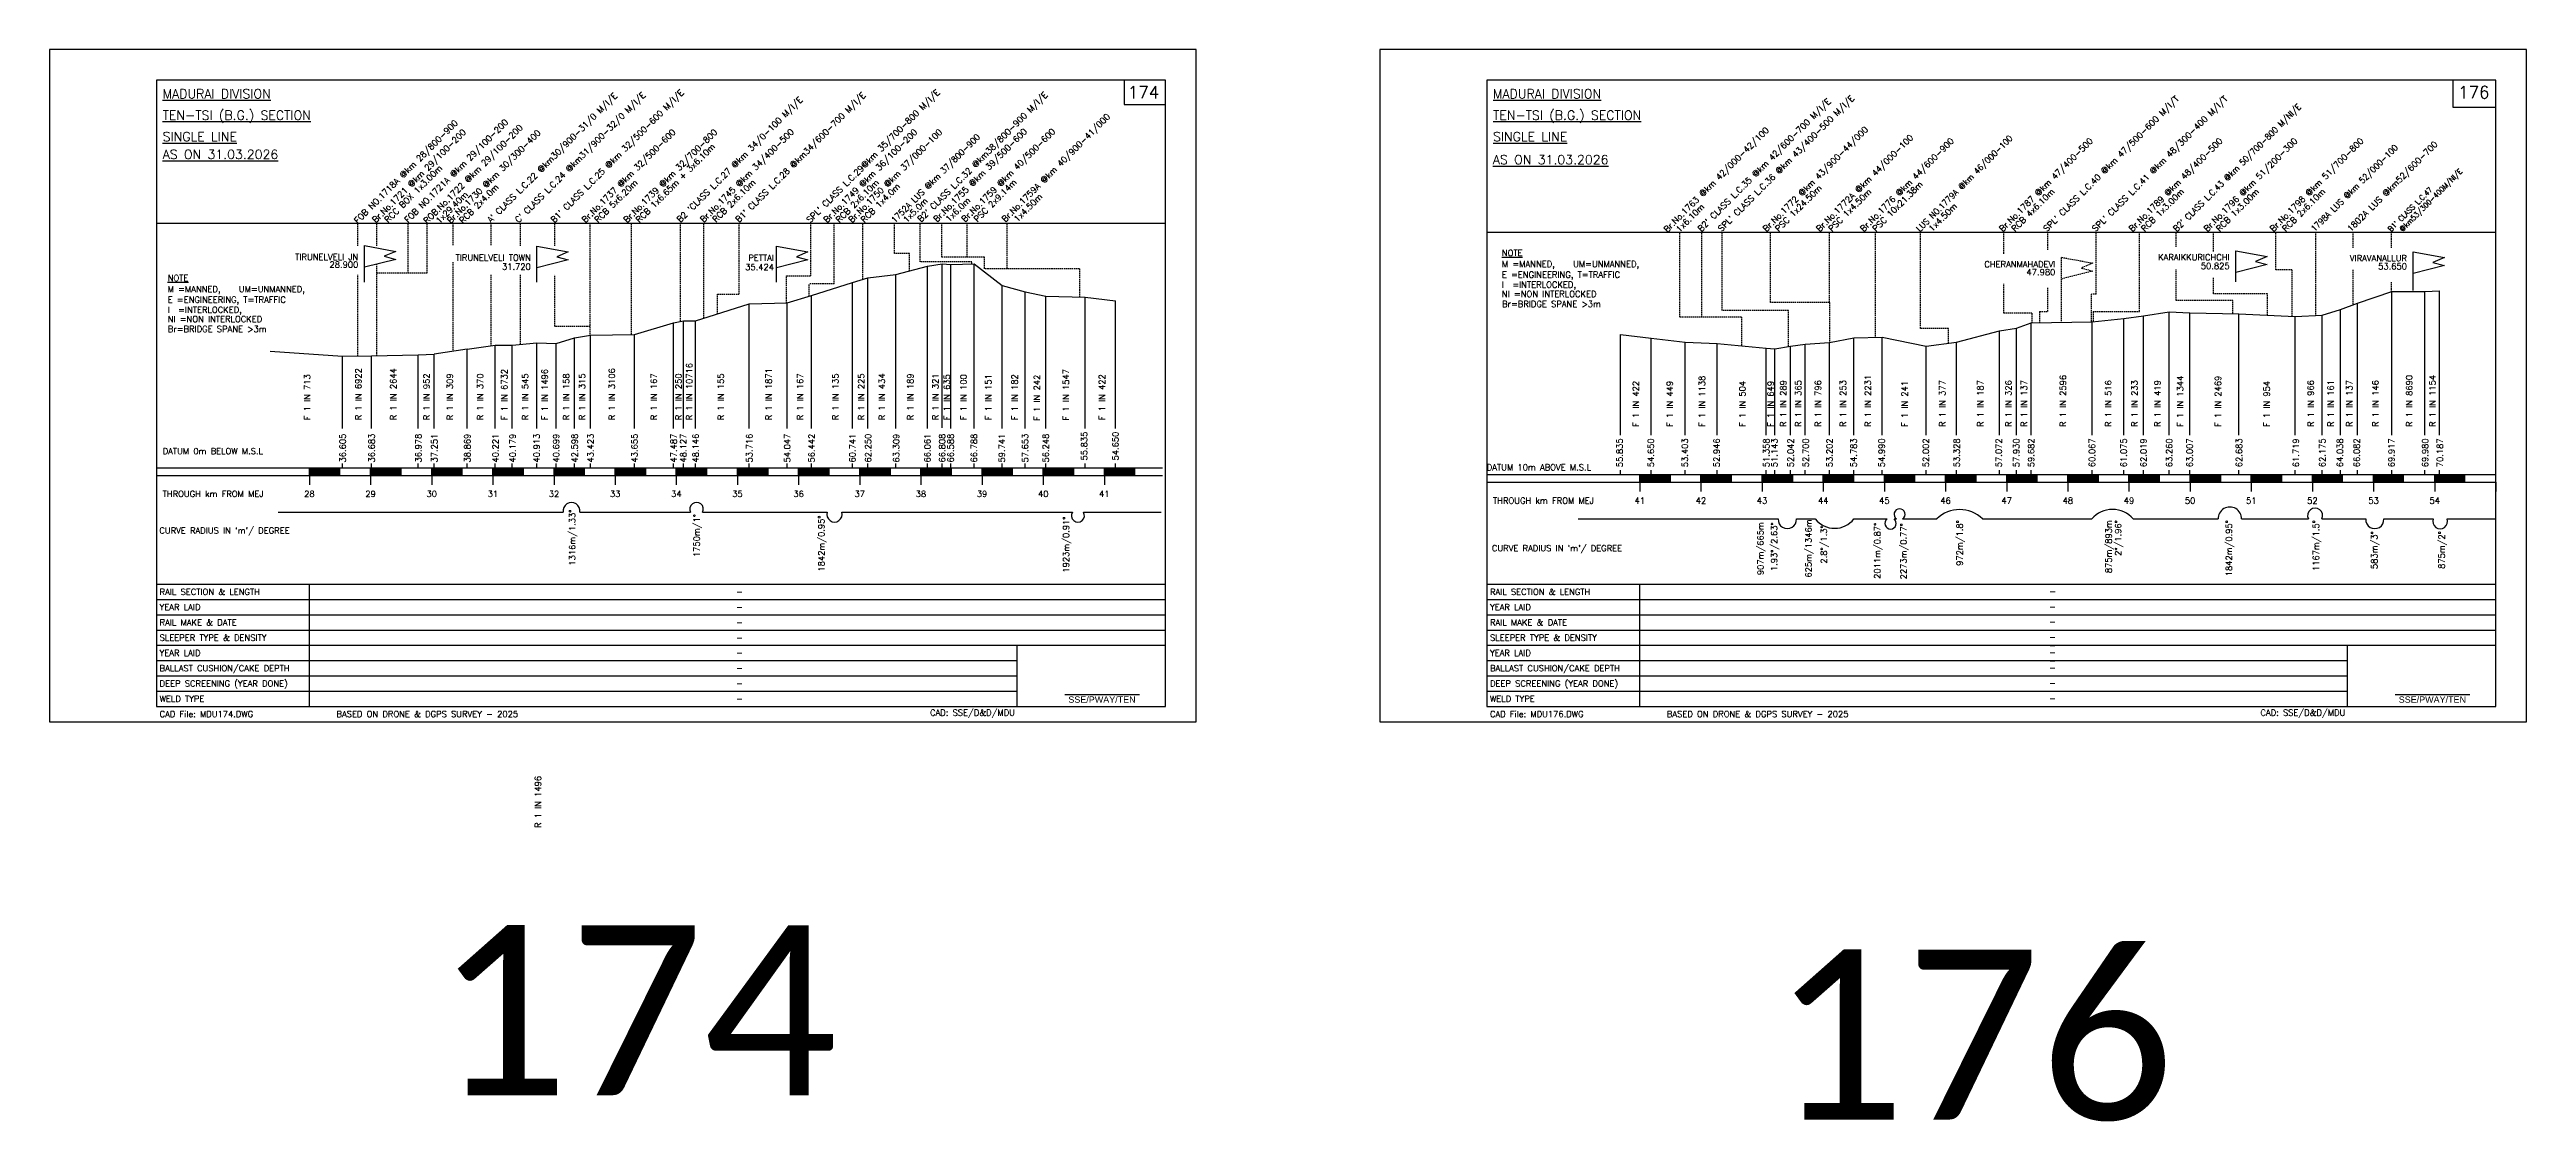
# Model space of a CAD drawing. Header units: feet. Extents: x 518 to 4809, y -2385 to -1535.
# Drawn here: x 3141 to 3951, y -2379 to -2029 of the extents above; entities that cross this region are included whole.
import ezdxf
from ezdxf.enums import TextEntityAlignment as Align

# ---------------------------------------------------------------- set-up
doc = ezdxf.new("R2010")
doc.units = ezdxf.units.FT
doc.header["$LTSCALE"] = 12
doc.header["$MEASUREMENT"] = 0
doc.linetypes.add('HIDDEN', pattern=[0.375, 0.25, -0.125])
doc.layers.get('0').update_dxf_attribs({"linetype": 'CONTINUOUS'})
doc.layers.add('1. Text', color=7, linetype='CONTINUOUS')
doc.layers.add('3 - Layout text', color=7, linetype='CONTINUOUS')
doc.styles.add('Legend', font='calibri.ttf')
doc.styles.add('RS', font='romans')
doc.styles.get("Standard").update_dxf_attribs({"font": 'ROMANS'})
doc.styles.add('yard', font='arial.ttf')

# ---------------------------------------------------------------- blocks, each defined once
blk = doc.blocks.new('BORDER')
for p, q in [((1, 1), (0, 1)), ((0, 1), (0, 0)), ((1, 0), (1, 1)), ((0, 0), (1, 0))]:
    blk.add_line(p, q)

msp = doc.modelspace()

# ---------------------------------------------------------------- linework, layer by layer
for p, q in [((3950.80427, -2028.51148), (3575.80427, -2028.51148)), ((3575.80427, -2028.51148), (3575.80427, -2248.51148)), ((3950.80427, -2248.51148), (3950.80427, -2028.51148)), ((3940.80427, -2038.51148), (3610.80427, -2038.51148)), ((3610.80427, -2038.51148), (3610.80427, -2243.51148)), ((3926.80427, -2047.51148), (3926.80427, -2038.51148)), ((3940.80427, -2243.51148), (3940.80427, -2038.51148)), ((3940.80427, -2047.51148), (3926.80427, -2047.51148)), ((3389.92305, -2109.01379), (3403.28367, -2104.71779)), ((3403.28367, -2104.71779), (3408.29325, -2103.20579)), ((3403.28367, -2152.53763), (3403.28367, -2104.71779)), ((3408.29325, -2103.20579), (3417.49327, -2102.14679)), ((3408.29325, -2152.53763), (3408.29325, -2103.20579)), ((3417.49327, -2102.14679), (3427.87125, -2099.39479)), ((3417.49327, -2152.53763), (3417.49327, -2102.14679)), ((3427.87125, -2099.39479), (3432.67125, -2098.64779)), ((3427.87125, -2152.53763), (3427.87125, -2099.39479)), ((3432.67125, -2152.38328), (3432.67125, -2098.64779)), ((3432.67125, -2098.64779), (3435.47125, -2098.86779)), ((3435.47125, -2098.86779), (3443.07127, -2098.66779)), ((3435.47125, -2152.53763), (3435.47125, -2098.86779)), ((3443.07127, -2152.53763), (3443.07127, -2098.66779)), ((3443.07127, -2098.66779), (3452.20445, -2105.71412)), ((3452.20445, -2152.53763), (3452.20445, -2105.71412)), ((3452.20445, -2105.71412), (3459.80447, -2107.80279)), ((3351.99045, -2117.30979), (3369.55845, -2111.73979)), ((3369.55845, -2111.73979), (3381.95847, -2111.40879)), ((3369.55845, -2152.53763), (3369.55845, -2111.73979)), ((3381.95847, -2111.40879), (3389.92305, -2109.01379)), ((3381.95847, -2152.53763), (3381.95847, -2111.40879)), ((3389.92305, -2152.53763), (3389.92305, -2109.01379)), ((3459.80447, -2152.53763), (3459.80447, -2107.80279)), ((3459.80447, -2107.80279), (3466.56365, -2109.20779)), ((3466.56365, -2152.53763), (3466.56365, -2109.20779)), ((3466.56365, -2109.20779), (3479.36267, -2109.62079)), ((3479.36267, -2152.53763), (3479.36267, -2109.62079)), ((3479.36267, -2109.62079), (3489.34905, -2110.80579)), ((3489.34905, -2152.53763), (3489.34905, -2110.80579)), ((3825.60427, -2115.63789), (3833.95865, -2114.39689)), ((3833.95865, -2154.73873), (3833.95865, -2114.39689)), ((3833.95865, -2114.39689), (3840.75865, -2114.64889)), ((3883.94125, -2115.48189), (3889.94125, -2113.61389)), ((3889.94125, -2113.61389), (3895.54125, -2111.56789)), ((3889.94125, -2154.73873), (3889.94125, -2113.61389)), ((3895.54125, -2111.56789), (3906.75885, -2107.74489)), ((3895.54125, -2154.73873), (3895.54125, -2111.56789)), ((3906.75885, -2107.74489), (3917.55885, -2107.67689)), ((3906.75885, -2154.73873), (3906.75885, -2107.74489)), ((3917.55885, -2107.67689), (3922.35345, -2107.46889)), ((3917.55885, -2154.73873), (3917.55885, -2107.67689)), ((3922.35345, -2154.73873), (3922.35345, -2107.46889)), ((3312.43485, -2122.85879), (3317.63487, -2122.03379)), ((3317.63487, -2122.03379), (3332.00765, -2121.80079)), ((3317.63487, -2152.53763), (3317.63487, -2122.03379)), ((3332.00765, -2121.80079), (3344.80767, -2117.96379)), ((3332.00765, -2152.53763), (3332.00765, -2121.80079)), ((3344.80767, -2117.96379), (3347.99045, -2117.32879)), ((3344.80767, -2152.53763), (3344.80767, -2117.96379)), ((3347.99045, -2117.32879), (3351.99045, -2117.30979)), ((3347.99045, -2152.53763), (3347.99045, -2117.32879)), ((3351.99045, -2152.53763), (3351.99045, -2117.30979)), ((3654.48327, -2154.73873), (3654.48327, -2121.82189)), ((3654.48327, -2121.82189), (3664.46965, -2123.00689)), ((3764.40265, -2124.32789), (3778.40265, -2120.58289)), ((3778.40265, -2120.58289), (3783.98365, -2119.72489)), ((3778.40265, -2154.73873), (3778.40265, -2120.58289)), ((3783.98365, -2119.72489), (3788.78365, -2117.97489)), ((3783.98365, -2154.73873), (3783.98365, -2119.72489)), ((3788.78365, -2117.97489), (3808.75105, -2117.58889)), ((3788.78365, -2154.73873), (3788.78365, -2117.97489)), ((3808.75105, -2117.58889), (3819.15105, -2116.58089)), ((3808.75105, -2154.73873), (3808.75105, -2117.58889)), ((3819.15105, -2116.58089), (3825.60427, -2115.63789)), ((3819.15105, -2154.73873), (3819.15105, -2116.58089)), ((3825.60427, -2154.73873), (3825.60427, -2115.63789)), ((3840.75865, -2154.73873), (3840.75865, -2114.64889)), ((3840.75865, -2114.64889), (3856.75885, -2114.97289)), ((3856.75885, -2154.73873), (3856.75885, -2114.97289)), ((3856.75885, -2114.97289), (3875.17185, -2115.93689)), ((3875.17185, -2115.93689), (3883.94125, -2115.48189)), ((3875.17185, -2154.73873), (3875.17185, -2115.93689)), ((3883.94125, -2154.73873), (3883.94125, -2115.48189)), ((3212.80195, -2127.27979), (3236.48367, -2128.85079)), ((3236.48367, -2128.85079), (3245.96985, -2128.77279)), ((3236.48367, -2152.53763), (3236.48367, -2128.85079)), ((3245.96985, -2128.77279), (3261.24637, -2128.47779)), ((3245.96985, -2152.53763), (3245.96985, -2128.77279)), ((3261.24637, -2128.47779), (3266.45585, -2128.20479)), ((3261.24637, -2152.53763), (3261.24637, -2128.47779)), ((3277.22805, -2126.58679), (3266.45585, -2128.20479)), ((3266.45585, -2152.53763), (3266.45585, -2128.20479)), ((3277.22805, -2126.58679), (3286.44585, -2125.23479)), ((3277.22805, -2152.53763), (3277.22805, -2126.58679)), ((3286.44585, -2152.53763), (3286.44585, -2125.23479)), ((3286.44585, -2125.23479), (3292.04585, -2125.27679)), ((3292.04585, -2125.27679), (3300.04587, -2124.54279)), ((3292.04585, -2152.53763), (3292.04585, -2125.27679)), ((3300.04587, -2152.53763), (3300.04587, -2124.54279)), ((3300.04587, -2124.54279), (3306.43485, -2124.75679)), ((3306.43485, -2124.75679), (3312.43485, -2122.85879)), ((3306.43485, -2152.53763), (3306.43485, -2124.75679)), ((3312.43485, -2152.53763), (3312.43485, -2122.85879)), ((3664.46965, -2154.73873), (3664.46965, -2123.00689)), ((3664.46965, -2123.00689), (3675.66927, -2124.25389)), ((3675.66927, -2154.73873), (3675.66927, -2124.25389)), ((3675.66927, -2124.25389), (3686.05785, -2124.71089)), ((3686.05785, -2154.73873), (3686.05785, -2124.71089)), ((3686.05785, -2124.71089), (3702.12827, -2126.29689)), ((3702.12827, -2154.73873), (3702.12827, -2126.29689)), ((3702.12827, -2126.29689), (3704.92827, -2126.51389)), ((3704.92827, -2126.51389), (3710.12827, -2125.61389)), ((3704.92827, -2154.73873), (3704.92827, -2126.51389)), ((3710.12827, -2125.61389), (3714.92827, -2124.95689)), ((3710.12827, -2154.73873), (3710.12827, -2125.61389)), ((3714.92827, -2124.95689), (3722.83385, -2124.45389)), ((3714.92827, -2154.73873), (3714.92827, -2124.95689)), ((3722.83385, -2124.45389), (3730.83385, -2122.87489)), ((3722.83385, -2154.73873), (3722.83385, -2124.45389)), ((3730.83385, -2122.87489), (3740.03385, -2122.66689)), ((3730.83385, -2154.73873), (3730.83385, -2122.87489)), ((3740.03385, -2154.73873), (3740.03385, -2122.66689)), ((3740.03385, -2122.66689), (3754.42045, -2125.65189)), ((3754.42045, -2125.65189), (3764.40265, -2124.32789)), ((3754.42045, -2154.73873), (3754.42045, -2125.65189)), ((3764.40265, -2154.73873), (3764.40265, -2124.32789)), ((3236.48367, -2165.45579), (3236.48367, -2163.96771)), ((3245.96985, -2165.45579), (3245.96985, -2163.96771)), ((3261.24637, -2165.45579), (3261.24637, -2163.96771)), ((3266.45585, -2165.45579), (3266.45585, -2163.96771)), ((3277.22805, -2165.45579), (3277.22805, -2163.96771)), ((3286.44585, -2165.45579), (3286.44585, -2163.96771)), ((3292.04585, -2165.45579), (3292.04585, -2163.96771)), ((3300.04587, -2165.45579), (3300.04587, -2163.96771)), ((3306.43485, -2165.45579), (3306.43485, -2163.96771)), ((3312.43485, -2165.45579), (3312.43485, -2163.96771)), ((3317.63487, -2165.45579), (3317.63487, -2163.96771)), ((3332.00765, -2165.45579), (3332.00765, -2163.96771)), ((3344.80767, -2165.45579), (3344.80767, -2163.96771)), ((3347.99045, -2165.45579), (3347.99045, -2163.96771)), ((3351.99045, -2165.45579), (3351.99045, -2163.96771)), ((3369.55845, -2165.45579), (3369.55845, -2163.96771)), ((3381.95847, -2165.45579), (3381.95847, -2163.96771)), ((3389.92305, -2165.45579), (3389.92305, -2163.96771)), ((3403.28367, -2165.45579), (3403.28367, -2163.96771)), ((3408.29325, -2165.45579), (3408.29325, -2163.96771)), ((3417.49327, -2165.45579), (3417.49327, -2163.96771)), ((3427.87125, -2165.45579), (3427.87125, -2163.96771)), ((3432.67125, -2165.45579), (3432.67125, -2163.96771)), ((3435.47125, -2165.45579), (3435.47125, -2163.96771)), ((3443.07127, -2165.45579), (3443.07127, -2163.96771)), ((3452.20445, -2165.45579), (3452.20445, -2163.96771)), ((3459.80447, -2165.45579), (3459.80447, -2163.96771)), ((3466.56365, -2165.45579), (3466.56365, -2163.96771)), ((3479.36267, -2165.45579), (3479.36267, -2163.96771)), ((3489.34905, -2165.45579), (3489.34905, -2163.96771)), ((3654.48327, -2167.65689), (3654.48327, -2166.16881)), ((3664.46965, -2167.65689), (3664.46965, -2166.16881)), ((3675.66927, -2167.65689), (3675.66927, -2166.16881)), ((3686.05785, -2167.65689), (3686.05785, -2166.16881)), ((3702.12827, -2167.65689), (3702.12827, -2166.16881)), ((3704.92827, -2167.65689), (3704.92827, -2166.16881)), ((3710.12827, -2167.65689), (3710.12827, -2166.16881)), ((3714.92827, -2167.65689), (3714.92827, -2166.16881)), ((3722.83385, -2167.65689), (3722.83385, -2166.16881)), ((3730.83385, -2167.65689), (3730.83385, -2166.16881)), ((3740.03385, -2167.65689), (3740.03385, -2166.16881)), ((3754.42045, -2167.65689), (3754.42045, -2166.16881)), ((3764.40265, -2167.65689), (3764.40265, -2166.16881)), ((3778.40265, -2167.65689), (3778.40265, -2166.16881)), ((3783.98365, -2167.65689), (3783.98365, -2166.16881)), ((3788.78365, -2167.65689), (3788.78365, -2166.16881)), ((3808.75105, -2167.65689), (3808.75105, -2166.16881)), ((3819.15105, -2167.65689), (3819.15105, -2166.16881)), ((3825.60427, -2167.65689), (3825.60427, -2166.16881)), ((3833.95865, -2167.65689), (3833.95865, -2166.16881)), ((3840.75865, -2167.65689), (3840.75865, -2166.16881)), ((3856.75885, -2167.65689), (3856.75885, -2166.16881)), ((3875.17185, -2167.65689), (3875.17185, -2166.16881)), ((3883.94125, -2167.65689), (3883.94125, -2166.16881)), ((3889.94125, -2167.65689), (3889.94125, -2166.16881)), ((3895.54125, -2167.65689), (3895.54125, -2166.16881)), ((3906.75885, -2167.65689), (3906.75885, -2166.16881)), ((3917.55885, -2167.65689), (3917.55885, -2166.16881)), ((3922.35345, -2167.65689), (3922.35345, -2166.16881)), ((3924.86427, -2182.15689), (3940.80427, -2182.15689)), ((3457.14319, -2243.51148), (3457.14319, -2223.51148)), ((3892.26379, -2243.51148), (3892.26379, -2223.51148)), ((3472.78198, -2239.63089), (3497.15949, -2239.63089)), ((3610.80427, -2243.51148), (3940.80427, -2243.51148)), ((3907.90258, -2239.63089), (3932.28009, -2239.63089)), ((3575.80427, -2248.51148), (3950.80427, -2248.51148))]:
    msp.add_line(p, q)
at = {"linetype": 'Continuous'}
for p, q in [((3492.18367, -2038.51148), (3492.18367, -2046.51148)), ((3492.18367, -2046.51148), (3505.68367, -2046.51148)), ((3175.68367, -2085.35832), (3505.68367, -2085.35832)), ((3342.10125, -2085.38179), (3342.10125, -2085.38179)), ((3610.80427, -2088.27445), (3940.80427, -2088.27445)), ((3175.68367, -2165.45579), (3504.68367, -2165.45579)), ((3175.68367, -2167.95579), (3504.68367, -2167.95579)), ((3225.68367, -2167.95579), (3225.68367, -2165.45579)), ((3225.68367, -2167.95579), (3225.68367, -2170.95579)), ((3235.68367, -2167.95579), (3235.68367, -2165.45579)), ((3245.68367, -2167.95579), (3245.68367, -2165.45579)), ((3245.68367, -2167.95579), (3245.68367, -2170.95579)), ((3255.68367, -2167.95579), (3255.68367, -2165.45579)), ((3265.68367, -2167.95579), (3265.68367, -2165.45579)), ((3265.68367, -2167.95579), (3265.68367, -2170.95579)), ((3275.68367, -2167.95579), (3275.68367, -2165.45579)), ((3285.68367, -2167.95579), (3285.68367, -2165.45579)), ((3285.68367, -2167.95579), (3285.68367, -2170.95579)), ((3295.68367, -2167.95579), (3295.68367, -2165.45579)), ((3305.68367, -2167.95579), (3305.68367, -2165.45579)), ((3305.68367, -2167.95579), (3305.68367, -2170.95579)), ((3315.68367, -2167.95579), (3315.68367, -2165.45579)), ((3325.68367, -2167.95579), (3325.68367, -2165.45579)), ((3325.68367, -2167.95579), (3325.68367, -2170.95579)), ((3335.68367, -2167.95579), (3335.68367, -2165.45579)), ((3345.68367, -2167.95579), (3345.68367, -2165.45579)), ((3345.68367, -2167.95579), (3345.68367, -2170.95579)), ((3355.68367, -2167.95579), (3355.68367, -2165.45579)), ((3365.68367, -2167.95579), (3365.68367, -2165.45579)), ((3365.68367, -2167.95579), (3365.68367, -2170.95579)), ((3375.68367, -2167.95579), (3375.68367, -2165.45579)), ((3385.68367, -2167.95579), (3385.68367, -2165.45579)), ((3385.68367, -2167.95579), (3385.68367, -2170.95579)), ((3395.68367, -2167.95579), (3395.68367, -2165.45579)), ((3405.68367, -2167.95579), (3405.68367, -2165.45579)), ((3405.68367, -2167.95579), (3405.68367, -2170.95579)), ((3415.68367, -2167.95579), (3415.68367, -2165.45579)), ((3425.68367, -2167.95579), (3425.68367, -2165.45579)), ((3425.68367, -2167.95579), (3425.68367, -2170.95579)), ((3435.68367, -2167.95579), (3435.68367, -2165.45579)), ((3445.68367, -2167.95579), (3445.68367, -2165.45579)), ((3445.68367, -2167.95579), (3445.68367, -2170.95579)), ((3455.68367, -2167.95579), (3455.68367, -2165.45579)), ((3465.68367, -2167.95579), (3465.68367, -2165.45579)), ((3465.68367, -2167.95579), (3465.68367, -2170.95579)), ((3475.68367, -2167.95579), (3475.68367, -2165.45579)), ((3485.68367, -2167.95579), (3485.68367, -2165.45579)), ((3485.68367, -2167.95579), (3485.68367, -2165.45579)), ((3485.68367, -2167.95579), (3485.68367, -2170.95579)), ((3495.68367, -2167.95579), (3495.68367, -2165.45579)), ((3610.80427, -2167.65689), (3940.80427, -2167.65689)), ((3610.80427, -2170.15689), (3940.80427, -2170.15689)), ((3660.80427, -2170.15689), (3660.80427, -2167.65689)), ((3660.80427, -2170.15689), (3660.80427, -2167.65689)), ((3660.80427, -2170.15689), (3660.80427, -2173.19113)), ((3660.80427, -2170.15689), (3660.80427, -2173.19113)), ((3670.80427, -2170.15689), (3670.80427, -2167.65689)), ((3680.80427, -2170.15689), (3680.80427, -2167.65689)), ((3680.80427, -2170.15689), (3680.80427, -2173.19113)), ((3690.80427, -2170.15689), (3690.80427, -2167.65689)), ((3700.80427, -2170.15689), (3700.80427, -2167.65689)), ((3700.80427, -2170.15689), (3700.80427, -2173.19113)), ((3710.80427, -2170.15689), (3710.80427, -2167.65689)), ((3720.80427, -2170.15689), (3720.80427, -2167.65689)), ((3720.80427, -2170.15689), (3720.80427, -2173.19113)), ((3730.80427, -2170.15689), (3730.80427, -2167.65689)), ((3740.80427, -2170.15689), (3740.80427, -2167.65689)), ((3740.80427, -2170.15689), (3740.80427, -2173.19113)), ((3750.80427, -2170.15689), (3750.80427, -2167.65689)), ((3760.80427, -2170.15689), (3760.80427, -2167.65689)), ((3760.80427, -2170.15689), (3760.80427, -2173.19113)), ((3770.80427, -2170.15689), (3770.80427, -2167.65689)), ((3780.80427, -2170.15689), (3780.80427, -2167.65689)), ((3780.80427, -2170.15689), (3780.80427, -2173.19113)), ((3790.80427, -2170.15689), (3790.80427, -2167.65689)), ((3800.80427, -2170.15689), (3800.80427, -2167.65689)), ((3800.80427, -2170.15689), (3800.80427, -2173.19113)), ((3810.80427, -2170.15689), (3810.80427, -2167.65689)), ((3820.80427, -2170.15689), (3820.80427, -2167.65689)), ((3820.80427, -2170.15689), (3820.80427, -2173.19113)), ((3830.80427, -2170.15689), (3830.80427, -2167.65689)), ((3840.80427, -2170.15689), (3840.80427, -2167.65689)), ((3840.80427, -2170.15689), (3840.80427, -2173.19113)), ((3850.80427, -2170.15689), (3850.80427, -2167.65689)), ((3860.80427, -2170.15689), (3860.80427, -2167.65689)), ((3860.80427, -2170.15689), (3860.80427, -2173.19113)), ((3870.80427, -2170.15689), (3870.80427, -2167.65689)), ((3880.80427, -2170.15689), (3880.80427, -2167.65689)), ((3880.80427, -2170.15689), (3880.80427, -2173.19113)), ((3900.80427, -2170.15689), (3900.80427, -2167.65689)), ((3900.80427, -2170.15689), (3900.80427, -2173.19113)), ((3920.80427, -2170.15689), (3920.80427, -2167.65689)), ((3920.80427, -2170.15689), (3920.80427, -2167.65689)), ((3920.80427, -2170.15689), (3920.80427, -2173.19113)), ((3940.80427, -2170.15689), (3940.80427, -2173.19113)), ((3215.42089, -2179.95579), (3308.72367, -2179.95579)), ((3314.12367, -2179.95579), (3350.36367, -2179.95579)), ((3354.28367, -2179.95579), (3395.00367, -2179.95579)), ((3399.82367, -2179.95579), (3475.26367, -2179.95579)), ((3478.82367, -2179.95579), (3504.25204, -2179.95579)), ((3640.60219, -2182.15689), (3706.06427, -2182.15689)), ((3712.04427, -2182.15689), (3718.20427, -2182.15689)), ((3730.82427, -2182.15689), (3741.71335, -2182.15689)), ((3743.95335, -2182.15689), (3744.77335, -2182.15689)), ((3746.75335, -2182.15689), (3757.94427, -2182.15689)), ((3772.88427, -2182.15689), (3808.643, -2182.15689)), ((3822.19779, -2182.15689), (3849.96506, -2182.15689)), ((3857.62876, -2182.15689), (3879.49057, -2182.15689)), ((3883.88715, -2182.15689), (3898.24427, -2182.15689)), ((3904.12427, -2182.15689), (3920.30427, -2182.15689)), ((3175.68367, -2203.51148), (3505.68367, -2203.51148)), ((3225.68367, -2243.51148), (3225.68367, -2203.51148)), ((3610.80427, -2203.51148), (3940.80427, -2203.51148)), ((3660.80427, -2243.51148), (3660.80427, -2203.51148)), ((3175.68367, -2208.51148), (3505.68367, -2208.51148)), ((3610.80427, -2208.51148), (3940.80427, -2208.51148)), ((3175.68367, -2213.51148), (3505.68367, -2213.51148)), ((3175.68367, -2218.51148), (3505.68367, -2218.51148)), ((3610.80427, -2213.51148), (3940.80427, -2213.51148)), ((3610.80427, -2218.51148), (3940.80427, -2218.51148)), ((3175.68367, -2223.51148), (3505.68367, -2223.51148)), ((3610.80427, -2223.51148), (3940.80427, -2223.51148)), ((3175.68367, -2228.51148), (3457.14319, -2228.51148)), ((3175.68367, -2233.51148), (3457.14319, -2233.51148)), ((3610.80427, -2228.51148), (3892.26379, -2228.51148)), ((3610.80427, -2233.51148), (3892.26379, -2233.51148)), ((3175.68367, -2238.51148), (3457.14319, -2238.51148)), ((3610.80427, -2238.51148), (3892.26379, -2238.51148))]:
    msp.add_line(p, q, dxfattribs=at)
at = {"linetype": 'HIDDEN', "ltscale": 0.15}
for p, q in [((3241.49269, -2092.77857), (3241.49269, -2085.35832)), ((3247.68367, -2092.77857), (3247.68367, -2085.35832)), ((3257.9483, -2101.61507), (3257.9483, -2085.35832)), ((3264.1917, -2101.61507), (3264.1917, -2085.35832)), ((3272.55867, -2085.38179), (3272.55867, -2092.77857)), ((3285.05867, -2085.38179), (3285.05867, -2092.77857)), ((3294.6924, -2092.77857), (3294.6924, -2085.38179)), ((3305.9304, -2092.77857), (3305.9304, -2085.38179)), ((3317.37353, -2085.38179), (3317.37353, -2122.07525)), ((3331.04031, -2121.81647), (3331.04031, -2085.38179)), ((3347.05577, -2117.51527), (3347.05577, -2085.35832)), ((3354.68367, -2116.45589), (3354.68367, -2085.35832)), ((3366.18029, -2085.35832), (3366.18029, -2108.57367)), ((3389.5253, -2085.35832), (3389.5253, -2102.63138)), ((3397.26155, -2105.21803), (3397.26155, -2085.38179)), ((3406.72222, -2103.67996), (3406.72222, -2085.35832)), ((3417.08916, -2095.25738), (3417.08916, -2085.38179)), ((3425.39608, -2098.0002), (3425.39608, -2085.38179)), ((3432.48968, -2096.42784), (3432.48968, -2085.38179)), ((3440.79431, -2096.42784), (3440.79431, -2085.38179)), ((3453.91336, -2100.25308), (3453.91336, -2085.38179)), ((3673.88489, -2116.10762), (3673.88489, -2088.27445)), ((3681.0828, -2116.10762), (3681.0828, -2088.27445)), ((3687.69672, -2113.8807), (3687.69672, -2088.27445)), ((3703.58033, -2111.33565), (3703.58033, -2088.27445)), ((3722.79892, -2111.33565), (3722.79892, -2088.27445)), ((3737.79892, -2088.27445), (3737.79892, -2122.71742)), ((3752.61232, -2119.78237), (3752.61232, -2088.27445)), ((3779.87144, -2095.33982), (3779.87144, -2088.27445)), ((3794.28834, -2094.0673), (3794.28834, -2088.27445)), ((3810.05244, -2108.61865), (3810.05244, -2088.27445)), ((3824.2937, -2114.21891), (3824.2937, -2088.27445)), ((3836.25849, -2093.12878), (3836.25849, -2088.61204)), ((3848.43215, -2094.61046), (3848.43215, -2088.27445)), ((3868.85621, -2100.58359), (3868.85621, -2088.27445)), ((3881.84749, -2088.27445), (3881.84749, -2115.59052)), ((3894.04892, -2088.27445), (3894.04892, -2093.51273)), ((3906.54892, -2088.27445), (3906.54892, -2093.51273)), ((3272.55867, -2098.12634), (3272.55867, -2127.28814)), ((3421.94389, -2095.25738), (3417.08916, -2095.25738)), ((3421.94389, -2100.96659), (3421.94389, -2095.25738)), ((3442.30607, -2098.0002), (3425.39608, -2098.0002)), ((3446.51132, -2096.42784), (3432.48968, -2096.42784)), ((3442.30607, -2098.68793), (3442.30607, -2098.0002)), ((3446.51132, -2100.25308), (3446.51132, -2096.42784)), ((3241.49269, -2128.8096), (3241.49269, -2102.25126)), ((3247.68367, -2128.73969), (3247.68367, -2098.77517)), ((3247.68367, -2101.61507), (3264.1917, -2101.61507)), ((3285.05867, -2102.25126), (3285.05867, -2125.43825)), ((3294.6924, -2125.03397), (3294.6924, -2102.25126)), ((3305.9304, -2119.1866), (3305.9304, -2102.25126)), ((3381.68367, -2111.41612), (3381.68367, -2102.63138)), ((3381.68367, -2102.63138), (3389.5253, -2102.63138)), ((3397.26155, -2105.21803), (3389.17847, -2105.21803)), ((3389.17847, -2109.23769), (3389.17847, -2105.21803)), ((3477.55265, -2100.25308), (3446.50529, -2100.25308)), ((3477.55265, -2100.25308), (3477.55265, -2109.56238)), ((3779.87144, -2114.85518), (3779.87144, -2105.20188)), ((3836.25849, -2110.69612), (3836.25849, -2100.49795)), ((3848.43215, -2108.42236), (3848.43215, -2103.1224)), ((3874.04892, -2100.58359), (3868.85621, -2100.58359)), ((3874.04892, -2100.58359), (3874.04892, -2115.8781)), ((3894.04892, -2100.57955), (3894.04892, -2112.11312)), ((3906.54892, -2104.64732), (3906.54892, -2107.81643)), ((3359.12948, -2108.57367), (3366.18029, -2108.57367)), ((3359.12948, -2115.04633), (3359.12948, -2108.57367)), ((3709.4298, -2113.8807), (3687.69672, -2113.8807)), ((3722.79892, -2111.33565), (3703.58033, -2111.33565)), ((3709.4298, -2125.73478), (3709.4298, -2113.8807)), ((3722.79892, -2111.33565), (3722.79892, -2124.45611)), ((3791.54892, -2114.21891), (3791.54892, -2117.92143)), ((3791.54892, -2114.21891), (3794.28834, -2114.21891)), ((3794.28834, -2114.21891), (3794.28834, -2106.48369)), ((3808.52215, -2117.59331), (3808.52215, -2108.61865)), ((3810.05244, -2108.61865), (3808.52215, -2108.61865)), ((3809.04892, -2114.21891), (3809.04892, -2117.56002)), ((3809.04892, -2114.21891), (3824.2937, -2114.21891)), ((3854.77172, -2110.69612), (3836.25849, -2110.69612)), ((3866.06999, -2108.42236), (3848.43215, -2108.42236)), ((3854.77172, -2114.93265), (3854.77172, -2110.69612)), ((3866.06999, -2115.46037), (3866.06999, -2108.42236)), ((3317.37353, -2119.1866), (3305.9304, -2119.1866)), ((3694.04892, -2116.10762), (3673.88489, -2116.10762)), ((3694.04892, -2116.10762), (3694.04892, -2125.49953)), ((3761.80427, -2119.78237), (3752.61232, -2119.78237)), ((3761.80427, -2124.67253), (3761.80427, -2119.78237)), ((3789.04892, -2114.85518), (3779.87144, -2114.85518)), ((3789.04892, -2114.85518), (3789.04892, -2117.96976))]:
    msp.add_line(p, q, dxfattribs=at)
at = {"linetype": 'Continuous'}
for points in [[(3243.68367, -2104.61879), (3243.68367, -2092.6898), (3253.93367, -2094.5898), (3250.18367, -2096.1898), (3253.93367, -2097.1898), (3243.68367, -2099.7898)], [(3300.08367, -2104.61879), (3300.08367, -2092.88179), (3310.33367, -2094.78179), (3306.58367, -2096.38179), (3310.33367, -2097.38179), (3300.08367, -2099.98179)], [(3378.47817, -2104.61879), (3378.47817, -2092.88179), (3388.72817, -2094.78179), (3384.97817, -2096.38179), (3388.72817, -2097.38179), (3378.47817, -2099.98179)], [(3855.72392, -2104.52396), (3855.72392, -2094.39103), (3865.97392, -2096.29103), (3862.22392, -2097.89103), (3865.97392, -2098.89103), (3855.72392, -2101.49103)], [(3913.72392, -2107.39789), (3913.72392, -2094.6979), (3923.97392, -2096.5979), (3920.22392, -2098.1979), (3923.97392, -2099.1979), (3913.72392, -2101.7979)]]:
    msp.add_lwpolyline(points, dxfattribs=at)
at = {"linetype": 'HIDDEN', "ltscale": 0.15}
msp.add_lwpolyline([(3798.72392, -2117.45689), (3798.72392, -2096.52499), (3808.97392, -2098.42499), (3805.22392, -2100.02499), (3808.97392, -2101.02499), (3798.72392, -2103.62499)], dxfattribs=at)
at = {"linetype": 'Continuous'}
for centre, radius, start, end in [((3311.42367, -2179.50412), 2.73752, 350.50326936, 189.49673064), ((3352.32367, -2178.92939), 2.21249, 332.36014197, 207.63985803), ((3745.76335, -2180.65357), 1.80002, 303.36665778, 236.63334222), ((3765.41427, -2189.79037), 10.6804, 45.62015755, 134.37984245), ((3815.4204, -2187.91883), 8.89568, 40.37021169, 139.62978831), ((3853.79691, -2182.08239), 3.83258, 358.88624918, 181.11375082), ((3881.68886, -2181.04073), 2.46542, 333.08133725, 206.91866275), ((3397.41367, -2180.65444), 2.50923, 163.83332361, 16.16667639), ((3477.04367, -2181.09439), 2.11301, 147.39446021, 32.60553979), ((3709.05427, -2182.33354), 2.99521, 176.61888027, 3.38111973), ((3724.51427, -2177.18754), 8.03185, 218.22169304, 321.77830696), ((3742.83335, -2183.61449), 1.83821, 127.5381851, 52.4618149), ((3901.18427, -2182.38296), 2.94868, 175.60298364, 4.39701636), ((3922.58427, -2182.95716), 2.41637, 160.65922501, 19.34077499)]:
    msp.add_arc(centre, radius, start, end, dxfattribs=at)
for points in [[(3225.68367, -2167.95579), (3235.68367, -2167.95579), (3225.68367, -2165.45579), (3235.68367, -2165.45579)], [(3245.68367, -2167.95579), (3255.68367, -2167.95579), (3245.68367, -2165.45579), (3255.68367, -2165.45579)], [(3265.68367, -2167.95579), (3275.68367, -2167.95579), (3265.68367, -2165.45579), (3275.68367, -2165.45579)], [(3285.68367, -2167.95579), (3295.68367, -2167.95579), (3285.68367, -2165.45579), (3295.68367, -2165.45579)], [(3305.68367, -2167.95579), (3315.68367, -2167.95579), (3305.68367, -2165.45579), (3315.68367, -2165.45579)], [(3325.68367, -2167.95579), (3335.68367, -2167.95579), (3325.68367, -2165.45579), (3335.68367, -2165.45579)], [(3345.68367, -2167.95579), (3355.68367, -2167.95579), (3345.68367, -2165.45579), (3355.68367, -2165.45579)], [(3365.68367, -2167.95579), (3375.68367, -2167.95579), (3365.68367, -2165.45579), (3375.68367, -2165.45579)], [(3385.68367, -2167.95579), (3395.68367, -2167.95579), (3385.68367, -2165.45579), (3395.68367, -2165.45579)], [(3405.68367, -2167.95579), (3415.68367, -2167.95579), (3405.68367, -2165.45579), (3415.68367, -2165.45579)], [(3425.68367, -2167.95579), (3435.68367, -2167.95579), (3425.68367, -2165.45579), (3435.68367, -2165.45579)], [(3445.68367, -2167.95579), (3455.68367, -2167.95579), (3445.68367, -2165.45579), (3455.68367, -2165.45579)], [(3465.68367, -2167.95579), (3475.68367, -2167.95579), (3465.68367, -2165.45579), (3475.68367, -2165.45579)], [(3485.68367, -2167.95579), (3495.68367, -2167.95579), (3485.68367, -2165.45579), (3495.68367, -2165.45579)], [(3660.80427, -2170.15689), (3670.80427, -2170.15689), (3660.80427, -2167.65689), (3670.80427, -2167.65689)], [(3660.80427, -2170.15689), (3670.80427, -2170.15689), (3660.80427, -2167.65689), (3670.80427, -2167.65689)], [(3680.80427, -2170.15689), (3690.80427, -2170.15689), (3680.80427, -2167.65689), (3690.80427, -2167.65689)], [(3700.80427, -2170.15689), (3710.80427, -2170.15689), (3700.80427, -2167.65689), (3710.80427, -2167.65689)], [(3720.80427, -2170.15689), (3730.80427, -2170.15689), (3720.80427, -2167.65689), (3730.80427, -2167.65689)], [(3740.80427, -2170.15689), (3750.80427, -2170.15689), (3740.80427, -2167.65689), (3750.80427, -2167.65689)], [(3760.80427, -2170.15689), (3770.80427, -2170.15689), (3760.80427, -2167.65689), (3770.80427, -2167.65689)], [(3780.80427, -2170.15689), (3790.80427, -2170.15689), (3780.80427, -2167.65689), (3790.80427, -2167.65689)], [(3800.80427, -2170.15689), (3810.80427, -2170.15689), (3800.80427, -2167.65689), (3810.80427, -2167.65689)], [(3820.80427, -2170.15689), (3830.80427, -2170.15689), (3820.80427, -2167.65689), (3830.80427, -2167.65689)], [(3840.80427, -2170.15689), (3850.80427, -2170.15689), (3840.80427, -2167.65689), (3850.80427, -2167.65689)], [(3860.80427, -2170.15689), (3870.80427, -2170.15689), (3860.80427, -2167.65689), (3870.80427, -2167.65689)], [(3880.80427, -2170.15689), (3890.80427, -2170.15689), (3880.80427, -2167.65689), (3890.80427, -2167.65689)], [(3900.80427, -2170.15689), (3910.80427, -2170.15689), (3900.80427, -2167.65689), (3910.80427, -2167.65689)], [(3920.80427, -2170.15689), (3930.80427, -2170.15689), (3920.80427, -2167.65689), (3930.80427, -2167.65689)]]:
    msp.add_solid(points, dxfattribs=at)

# ---------------------------------------------------------------- block references
for p, xscale, yscale, zscale in [((3140.68367, -2248.51148), 375, 220, 375), ((3175.68367, -2243.51148), 330, 205, 330)]:
    msp.add_blockref('BORDER', p, dxfattribs=dict(at, xscale=xscale, yscale=yscale, zscale=zscale))

# ---------------------------------------------------------------- texts
at = {"linetype": 'Continuous', "style": 'RS'}
for s, p in [("SPL' CLASS L.C.29@km 35/700-800 M/I/E", (3389.45489, -2085.38179)), ("A' CLASS L.C.22 @km30/900-31/0 M/I/E", (3285.04963, -2085.38179)), ("C' CLASS L.C.24 @km31/900-32/0 M/I/E", (3294.10408, -2085.38179)), ("B1' CLASS L.C.25 @km 32/500-600 M/I/E", (3305.77503, -2085.38179)), ("B2 'CLASS L.C.27 @km 34/0-100 M/I/E ", (3347.05577, -2085.2775)), ("B1' CLASS L.C.28 @km34/600-700 M/I/E", (3366.21427, -2085.2775)), ("B2' CLASS L.C.32 @km38/800-900 M/I/E", (3425.76246, -2085.16256)), ("B2' CLASS L.C.35 @km 42/600-700 M/I/E ", (3680.91682, -2088.27445)), ("SPL' CLASS L.C.36 @km 43/400-500 M/I/E", (3687.55359, -2088.27445)), ("SPL' CLASS L.C.40 @km 47/500-600 M/I/T", (3793.98415, -2088.27445)), ("SPL' CLASS L.C.41 @km 48/300-400 M/I/T", (3809.91235, -2088.27445)), ('Br.No.1730 @km 30/300-400 ', (3271.88426, -2085.62299)), ('Br.No.1737 @km 32/500-600', (3315.96955, -2085.38179)), ('Br.No.1739 @km 32/700-800', (3329.63148, -2085.38179)), ('Br.No.1745 @km 34/400-500 ', (3354.68367, -2085.2775)), ('Br.No.1749 @km 36/100-200 ', (3395.04197, -2085.35832)), ('Br.No.1750 @km 37/000-100 ', (3403.17748, -2085.35832)), ('Br.No.1755 @km 39/500-600', (3430.94086, -2085.16256)), ('Br.No.1759 @km 40/500-600', (3440.14995, -2085.16256)), ('Br.No.1759A @km 40/900-41/000', (3453.269, -2085.16256)), ('Br.No.1763 @km 42/000-42/100', (3669.81446, -2088.4866)), ('Br.No.1772 @km 43/900-44/000', (3702.26493, -2088.27445)), ('Br.No.1772A @km 44/000-100', (3719.71233, -2088.27445)), ('Br.No.1776 @km 44/600-900', (3734.07551, -2088.27445)), ('Br.No.1787 @km 47/400-500', (3779.5523, -2088.27445)), ('Br.No.1789 @km 48/400-500', (3821.94169, -2088.27445)), ('Br.No.1796 @km 51/200-300', (3846.45773, -2088.27445)), ('Br.No.1798 @km 51/700-800', (3868.09513, -2088.27445)), ('RCB 1x6.65m + 3x6.10m', (3333.63148, -2085.38179)), ('1802A LUS @km52/600-700', (3893.38491, -2088.27445)), ('RCB 2x4.0m', (3275.88426, -2085.62299)), ('RCB 5x6.20m', (3320.11268, -2085.38179)), ('RCB 2x6.10m', (3358.68367, -2085.2775)), ('RCB 2x6.10m', (3399.04197, -2085.35832)), ('RCB 1x4.0m', (3407.17748, -2085.35832)), ('PSC 2x9.14m', (3444.14995, -2085.16256)), ('PSC 1x24.50m', (3706.26493, -2088.27445)), ('PSC 10x21.38m', (3738.07551, -2088.27445)), ('1x5.0m', (3421.036, -2085.35832)), ('1x6.0m', (3434.94086, -2085.16256)), ('1x4.50m', (3457.269, -2085.16256)), ('1x6.10m', (3673.81446, -2088.4866)), ('PSC 1x4.50m', (3723.71233, -2088.27445)), ('1x4.50m', (3756.45966, -2088.27445)), ('RCB 4x6.10m', (3783.5523, -2088.27445)), ('RCB 1x3.00m', (3825.94169, -2088.27445)), ('RCB 1x3.00m', (3850.45773, -2088.27445)), ('RCB 2x6.10m', (3872.09513, -2088.27445))]:
    msp.add_text(s, height=2, rotation=45, dxfattribs=at).set_placement(p)
for s, height, p in [('174', 4, (3498.43367, -2042.51148)), ('176', 4, (3933.55427, -2042.51148)), ('-', 2, (3366.3335, -2205.99263)), ('-', 2, (3366.3335, -2210.99263)), ('-', 2, (3795.83081, -2210.84152)), ('-', 2, (3795.84825, -2205.84152)), ('-', 2, (3366.3335, -2215.99263)), ('-', 2, (3795.83081, -2213.51148)), ('-', 2, (3795.83081, -2215.84152)), ('-', 2, (3795.83081, -2218.51148)), ('-', 2, (3366.3335, -2220.99263)), ('-', 2, (3366.3335, -2225.99263)), ('-', 2, (3795.83081, -2220.84152)), ('-', 2, (3795.83081, -2223.51148)), ('-', 2, (3795.83081, -2225.84152)), ('-', 2, (3366.3335, -2230.99263)), ('-', 2, (3795.83081, -2228.51148)), ('-', 2, (3795.83081, -2230.84152)), ('-', 2, (3795.83081, -2233.51148)), ('-', 2, (3366.3335, -2235.99263)), ('-', 2, (3366.3335, -2240.99263)), ('-', 2, (3795.83081, -2235.84152)), ('-', 2, (3795.83081, -2238.51148)), ('-', 2, (3795.83081, -2240.84152))]:
    msp.add_text(s, height=height, dxfattribs=at).set_placement(p, align=Align.MIDDLE)
for s, height, p in [('%%uMADURAI DIVISION', 3, (3177.68367, -2044.51148)), ('%%UTEN-TSI (B.G.) SECTION', 3, (3177.68367, -2051.51148)), ('%%uMADURAI DIVISION', 3, (3612.80427, -2044.51148)), ('%%UTEN-TSI (B.G.) SECTION', 3, (3612.80427, -2051.51148)), ('%%USINGLE LINE', 3, (3177.68367, -2058.51148)), ('%%USINGLE LINE', 3, (3612.80427, -2058.51148)), ('%%UAS ON 31.03.2026', 3, (3177.68367, -2064.3462)), ('%%UAS ON 31.03.2026', 3, (3612.7596, -2066.05476)), ('DATUM 0m BELOW M.S.L', 2, (3177.68367, -2160.95579)), ('DATUM 10m ABOVE M.S.L', 2, (3610.75707, -2166.26498)), ('THROUGH km FROM MEJ', 2, (3177.68367, -2174.95579)), ('THROUGH km FROM MEJ', 2, (3612.80427, -2177.15689)), ("CURVE RADIUS IN `m'/ DEGREE", 2, (3176.59988, -2186.93694)), ("CURVE RADIUS IN `m'/ DEGREE", 2, (3612.43891, -2192.73543)), ('YEAR LAID', 2, (3176.68367, -2212.01148)), ('RAIL SECTION & LENGTH', 2, (3176.68367, -2207.01148)), ('YEAR LAID', 2, (3611.80427, -2212.01148)), ('RAIL SECTION & LENGTH', 2, (3611.80427, -2207.01148)), ('RAIL MAKE & DATE', 2, (3176.68367, -2217.01148)), ('RAIL MAKE & DATE', 2, (3611.80427, -2217.01148)), ('YEAR LAID', 2, (3176.68367, -2227.01148)), ('SLEEPER TYPE & DENSITY', 2, (3176.68367, -2222.01148)), ('YEAR LAID', 2, (3611.80427, -2227.01148)), ('SLEEPER TYPE & DENSITY', 2, (3611.80427, -2222.01148)), ('BALLAST CUSHION/CAKE DEPTH', 2, (3176.68367, -2232.01148)), ('DEEP SCREENING (YEAR DONE)', 2, (3176.68367, -2237.01148)), ('BALLAST CUSHION/CAKE DEPTH', 2, (3611.80427, -2232.01148)), ('DEEP SCREENING (YEAR DONE)', 2, (3611.80427, -2237.01148)), ('WELD TYPE', 2, (3176.68367, -2242.01148)), ('WELD TYPE', 2, (3611.80427, -2242.01148)), ('CAD File: MDU174.DWG', 2, (3176.68367, -2247.01148)), ('CAD File: MDU176.DWG', 2, (3611.80427, -2247.01148))]:
    msp.add_text(s, height=height, dxfattribs=at).set_placement(p)
for s, height, width, p in [("B2' CLASS L.C.43 @km 50/700-800 M/NI/E", 2, 0.93, (3836.47538, -2088.27445)), ('1752A LUS @km 37/800-900 ', 2, 0.95, (3417.15893, -2085.38179)), ('LUS NO.1779A @km 46/000-100', 2, 0.93, (3752.42713, -2088.27445)), ('1798A LUS @km 52/000-100 ', 2, 0.93, (3881.51446, -2088.27445)), ("B1' CLASS L.C.47 ", 1.75, 0.93, (3906.54804, -2088.27445)), ('@km53/300-400M/NI/E', 1.75, 0.93, (3910.31803, -2088.27445))]:
    msp.add_text(s, height=height, rotation=45, dxfattribs=dict(at, width=width)).set_placement(p)
at = {"style": 'RS'}
for s, rotation, p in [('FOB NO.1718A @km 28/800-900', 45, (3241.49269, -2085.65202)), ('Br.No.1721 @km 29/100-200', 45, (3247.43038, -2085.39136)), ('FOB NO.1721A @km 29/100-200', 45, (3257.9483, -2085.39136)), ('ROB.No.1722 @km 29/100-200', 45, (3264.1917, -2085.70417)), ('RCC BOX 1x3.00m', 45, (3251.43038, -2085.39136)), ('1x29.40m', 45, (3268.1917, -2085.70417)), ('F 1 IN 713', 90, (3225.95001, -2149.87266)), ('R 1 IN 6922', 90, (3242.70456, -2149.87266)), ('R 1 IN 2644', 90, (3254.11989, -2149.87266)), ('R 1 IN 952', 90, (3264.97263, -2149.87266)), ('R 1 IN 309', 90, (3272.60853, -2149.87266)), ('R 1 IN 370', 90, (3282.50836, -2149.87266)), ('F 1 IN 6732', 90, (3290.44378, -2149.87266)), ('R 1 IN 545', 90, (3297.24808, -2149.87266)), ('F 1 IN 1496', 90, (3303.63706, -2149.87266)), ('R 1 IN 158', 90, (3310.65866, -2149.87266)), ('R 1 IN 315', 90, (3315.85868, -2149.87266)), ('R 1 IN 3106', 90, (3325.57662, -2149.87266)), ('R 1 IN 167', 90, (3339.32119, -2149.87266)), ('R 1 IN 250', 90, (3347.39679, -2149.87266)), ('R 1 IN 10716', 90, (3350.90959, -2149.87266)), ('R 1 IN 155', 90, (3361.22195, -2149.87266)), ('R 1 IN 1871', 90, (3376.8794, -2149.87266)), ('R 1 IN 167', 90, (3387.16301, -2149.87266)), ('R 1 IN 135', 90, (3398.71856, -2149.87266)), ('R 1 IN 225', 90, (3407.16133, -2149.87266)), ('R 1 IN 434', 90, (3413.90486, -2149.87266)), ('R 1 IN 189', 90, (3423.22597, -2149.87266)), ('R 1 IN 321', 90, (3431.42935, -2149.87266)), ('F 1 IN 635', 90, (3435.16161, -2149.87266)), ('F 1 IN 100', 90, (3440.59791, -2149.87266)), ('F 1 IN 151', 90, (3448.72524, -2149.87266)), ('F 1 IN 182', 90, (3457.34566, -2149.87266)), ('F 1 IN 242', 90, (3464.62452, -2150.03369)), ('F 1 IN 1547', 90, (3474.11481, -2149.9182)), ('F 1 IN 422', 90, (3485.89829, -2149.87266)), ('F 1 IN 422', 90, (3660.52138, -2152.07376)), ('F 1 IN 449', 90, (3671.60469, -2152.07376)), ('F 1 IN 1138', 90, (3682.14856, -2152.07376)), ('F 1 IN 504', 90, (3695.36986, -2152.07376)), ('F 1 IN 649', 90, (3704.59741, -2152.07376)), ('R 1 IN 289', 90, (3708.71881, -2152.07376)), ('R 1 IN 365', 90, (3713.63128, -2152.07376)), ('R 1 IN 796', 90, (3720.09889, -2152.07376)), ('R 1 IN 253', 90, (3728.27375, -2152.07376)), ('R 1 IN 2231', 90, (3736.39576, -2152.07376)), ('F 1 IN 241', 90, (3748.42683, -2152.07376)), ('R 1 IN 377', 90, (3760.74855, -2152.07376)), ('R 1 IN 187', 90, (3773.1861, -2152.07376)), ('R 1 IN 326', 90, (3782.37993, -2152.07376)), ('R 1 IN 137', 90, (3787.45144, -2152.07376)), ('R 1 IN 2596', 90, (3800.19391, -2152.07376)), ('R 1 IN 516', 90, (3815.01359, -2152.07376)), ('R 1 IN 233', 90, (3823.58671, -2152.07376)), ('R 1 IN 419', 90, (3831.11205, -2152.07376)), ('F 1 IN 1344', 90, (3838.54581, -2152.07376)), ('F 1 IN 2469', 90, (3850.90034, -2152.07376)), ('F 1 IN 954', 90, (3866.84976, -2152.07376)), ('R 1 IN 966', 90, (3881.24478, -2152.07376)), ('R 1 IN 161', 90, (3887.77408, -2152.07376)), ('R 1 IN 137', 90, (3893.87641, -2152.07376)), ('R 1 IN 146', 90, (3902.39756, -2152.07376)), ('R 1 IN 8690', 90, (3913.45885, -2152.07376)), ('R 1 IN 1154', 90, (3921.06497, -2152.07376)), ('36.605', 90, (3237.57281, -2163.68307)), ('36.683', 90, (3247.05899, -2163.68307)), ('36.978', 90, (3262.33551, -2163.68307)), ('38.869', 90, (3278.31719, -2163.68307)), ('40.179', 90, (3293.13499, -2163.68307)), ('40.913', 90, (3300.9876, -2163.68307)), ('40.699', 90, (3307.37658, -2163.68307)), ('42.598', 90, (3313.43483, -2163.68307)), ('43.423', 90, (3318.63485, -2163.68307)), ('43.655', 90, (3333.00763, -2163.68307)), ('47.487', 90, (3345.80765, -2163.68307)), ('48.127', 90, (3348.95419, -2163.68307)), ('48.146', 90, (3352.98087, -2163.68307)), ('53.716', 90, (3370.54887, -2163.68307)), ('54.047', 90, (3382.94889, -2163.68307)), ('56.442', 90, (3390.91347, -2163.68307)), ('62.250', 90, (3409.40929, -2163.68307)), ('63.309', 90, (3418.60931, -2163.68307)), ('66.808', 90, (3433.61471, -2163.68307)), ('66.588', 90, (3436.41471, -2163.68307)), ('66.788', 90, (3444.01473, -2163.68307)), ('57.653', 90, (3460.74793, -2163.68307)), ('56.248', 90, (3467.50711, -2163.68307)), ('55.835', 90, (3480.07959, -2163.0144)), ('54.650', 90, (3490.30489, -2163.0144)), ('37.251', 90, (3267.54499, -2163.68307)), ('40.221', 90, (3287.53499, -2163.68307)), ('60.741', 90, (3404.27409, -2163.68307)), ('66.061', 90, (3428.81471, -2163.68307)), ('59.741', 90, (3453.14791, -2163.68307)), ('55.835', 90, (3655.20019, -2165.2155)), ('54.650', 90, (3665.42548, -2165.2155)), ('53.403', 90, (3676.5338, -2165.2155)), ('52.946', 90, (3686.92238, -2165.2155)), ('51.358', 90, (3703.19277, -2165.2155)), ('51.143', 90, (3705.83083, -2165.2155)), ('52.042', 90, (3711.16441, -2165.2155)), ('52.700', 90, (3716.07688, -2165.2155)), ('53.202', 90, (3723.8569, -2165.2155)), ('54.783', 90, (3731.74525, -2165.2155)), ('54.990', 90, (3740.91524, -2165.2155)), ('52.002', 90, (3755.36803, -2165.2155)), ('53.328', 90, (3765.46531, -2165.2155)), ('57.072', 90, (3779.20774, -2165.2155)), ('57.930', 90, (3784.93665, -2165.2155)), ('59.682', 90, (3789.8066, -2165.2155)), ('60.067', 90, (3809.70144, -2165.2155)), ('61.075', 90, (3820.08003, -2165.2155)), ('62.019', 90, (3826.54379, -2165.2155)), ('63.260', 90, (3834.94945, -2165.2155)), ('63.007', 90, (3841.63242, -2165.2155)), ('62.683', 90, (3857.78995, -2165.2155)), ('61.719', 90, (3876.39286, -2165.2155)), ('62.175', 90, (3885.04492, -2165.2155)), ('64.038', 90, (3890.79583, -2165.2155)), ('66.082', 90, (3896.29459, -2165.2155)), ('69.917', 90, (3907.66615, -2165.2155)), ('69.980', 90, (3918.67428, -2165.2155)), ('70.187', 90, (3923.49925, -2165.2155))]:
    msp.add_text(s, height=2, rotation=rotation, dxfattribs=at).set_placement(p)
at = {"linetype": 'Continuous', "style": 'RS'}
for s, p in [('TIRUNELVELI JN', (3241.68367, -2097.43654)), (' 28.900', (3241.68367, -2099.90191)), ('TIRUNELVELI TOWN', (3298.08367, -2097.6352)), ('PETTAI', (3377.62502, -2097.67933)), ('CHERANMAHADEVI', (3796.72392, -2099.79535)), ('KARAIKKURICHCHI', (3853.72392, -2097.50621)), ('VIRAVANALLUR', (3911.72392, -2097.81308)), (' 31.720', (3298.08367, -2100.6019)), (' 35.424', (3377.62502, -2100.72392)), (' 47.980', (3796.72392, -2102.38798)), (' 50.825', (3853.72392, -2100.3599)), (' 53.650', (3911.72392, -2100.47141))]:
    msp.add_text(s, height=2, dxfattribs=at).set_placement(p, align=Align.RIGHT)
at = {"style": 'RS'}
for s, p in [('%%uNOTE', (3615.69883, -2096.0916)), ('M =MANNED,   UM=UNMANNED,', (3615.69883, -2099.71854)), ('%%uNOTE', (3179.31545, -2104.29973)), ('M =MANNED,   UM=UNMANNED,', (3179.31545, -2107.92667)), ('E =ENGINEERING, T=TRAFFIC', (3615.69883, -2103.19114)), ('I  =INTERLOCKED,', (3615.69883, -2106.48749)), ('E =ENGINEERING, T=TRAFFIC', (3179.31545, -2111.39927)), ('I  =INTERLOCKED,', (3179.31545, -2114.69562)), ('NI =NON INTERLOCKED', (3615.69883, -2109.53232)), ('Br=BRIDGE SPANE >3m', (3615.75769, -2112.7921)), ('NI =NON INTERLOCKED', (3179.31545, -2117.74045)), ('Br=BRIDGE SPANE >3m', (3179.37431, -2121.00023))]:
    msp.add_text(s, height=2, dxfattribs=at).set_placement(p)
at = {"linetype": 'Continuous', "style": 'RS'}
for s, p in [('28', (3225.68367, -2174.95579)), ('29', (3245.68367, -2174.95579)), ('30', (3265.68367, -2174.95579)), ('31', (3285.68367, -2174.95579)), ('32', (3305.68367, -2174.95579)), ('33', (3325.68367, -2174.95579)), ('34', (3345.68367, -2174.95579)), ('35', (3365.68367, -2174.95579)), ('36', (3385.68367, -2174.95579)), ('37', (3405.68367, -2174.95579)), ('38', (3425.68367, -2174.95579)), ('39', (3445.68367, -2174.95579)), ('40', (3465.68367, -2174.95579)), ('41', (3485.68367, -2174.95579)), ('41', (3660.80427, -2177.15689)), ('42', (3680.80427, -2177.15689)), ('43', (3700.80427, -2177.15689)), ('44', (3720.80427, -2177.15689)), ('45', (3740.80427, -2177.15689)), ('46', (3760.80427, -2177.15689)), ('47', (3780.80427, -2177.15689)), ('48', (3800.80427, -2177.15689)), ('49', (3820.80427, -2177.15689)), ('50', (3840.80427, -2177.15689)), ('51', (3860.80427, -2177.15689)), ('52', (3880.80427, -2177.15689)), ('53', (3900.80427, -2177.15689)), ('54', (3920.80427, -2177.15689))]:
    msp.add_text(s, height=2, dxfattribs=at).set_placement(p, align=Align.CENTER)
for s, p in [('1316m/1.33%%D', (3312.63171, -2179.09513)), ('1750m/1%%D', (3353.32367, -2180.57922)), ('1842m/0.95%%D', (3394.13345, -2181.02938)), ('1923m/0.91%%D', (3474.16094, -2181.38913)), ('907m/665m', (3701.27408, -2183.22102)), ('1.93%%D/2.63%%D', (3705.74385, -2183.28136)), ('625m/1346m', (3716.97539, -2182.30831)), ('2.8%%D/1.3%%D', (3721.99288, -2184.25492)), ('2011m/0.87%%D', (3739.46474, -2183.42373)), ('2273m/0.77%%D', (3748.05748, -2183.56757)), ('972m/1.8%%D', (3766.41427, -2182.5685)), ('875m/893m', (3815.15235, -2182.5685)), ('2%%D/1.96%%D', (3818.25859, -2182.5685)), ('1842m/0.95%%D', (3854.48427, -2182.5685)), ('1167m/1.5%%D', (3882.96228, -2182.5685)), ('583m/3%%D', (3902.03008, -2186.20871)), ('875m/2%%D', (3924.08225, -2186.16104))]:
    msp.add_text(s, height=2, rotation=90, dxfattribs=at).set_placement(p, align=Align.RIGHT)
at = {"color": 1, "style": 'RS'}
msp.add_text('R 1 IN 1496', height=2, rotation=90, dxfattribs=at).set_placement((3301.4368, -2283.31685))
at = {"style": 'Legend'}
for s, p in [('174', (3332.55064, -2342.8923)), ('176', (3769.72242, -2349.79438))]:
    msp.add_text(s, height=55.574249, dxfattribs=at).set_placement(p, align=Align.MIDDLE)
at = {"layer": '1. Text', "char_height": 2.1, "width": 23.8343697, "attachment_point": 1, "style": 'yard'}
for insert in [(3473.90649, -2240.22382), (3909.02708, -2240.22382)]:
    msp.add_mtext('SSE/PWAY/TEN', dxfattribs=dict(at, insert=insert))
at = {"layer": '3 - Layout text', "char_height": 2, "attachment_point": 1}
for s, insert, width in [('BASED ON DRONE & DGPS SURVEY - 2025', (3234.53933, -2245.00903), 72.2632845), ('CAD: SSE/D&D/MDU', (3428.67159, -2244.53706), 30.972381), ('BASED ON DRONE & DGPS SURVEY - 2025', (3669.65992, -2245.00903), 72.2632845), ('CAD: SSE/D&D/MDU', (3863.79219, -2244.53706), 30.972381)]:
    msp.add_mtext(s, dxfattribs=dict(at, insert=insert, width=width))

doc.saveas('drawing.dxf')
